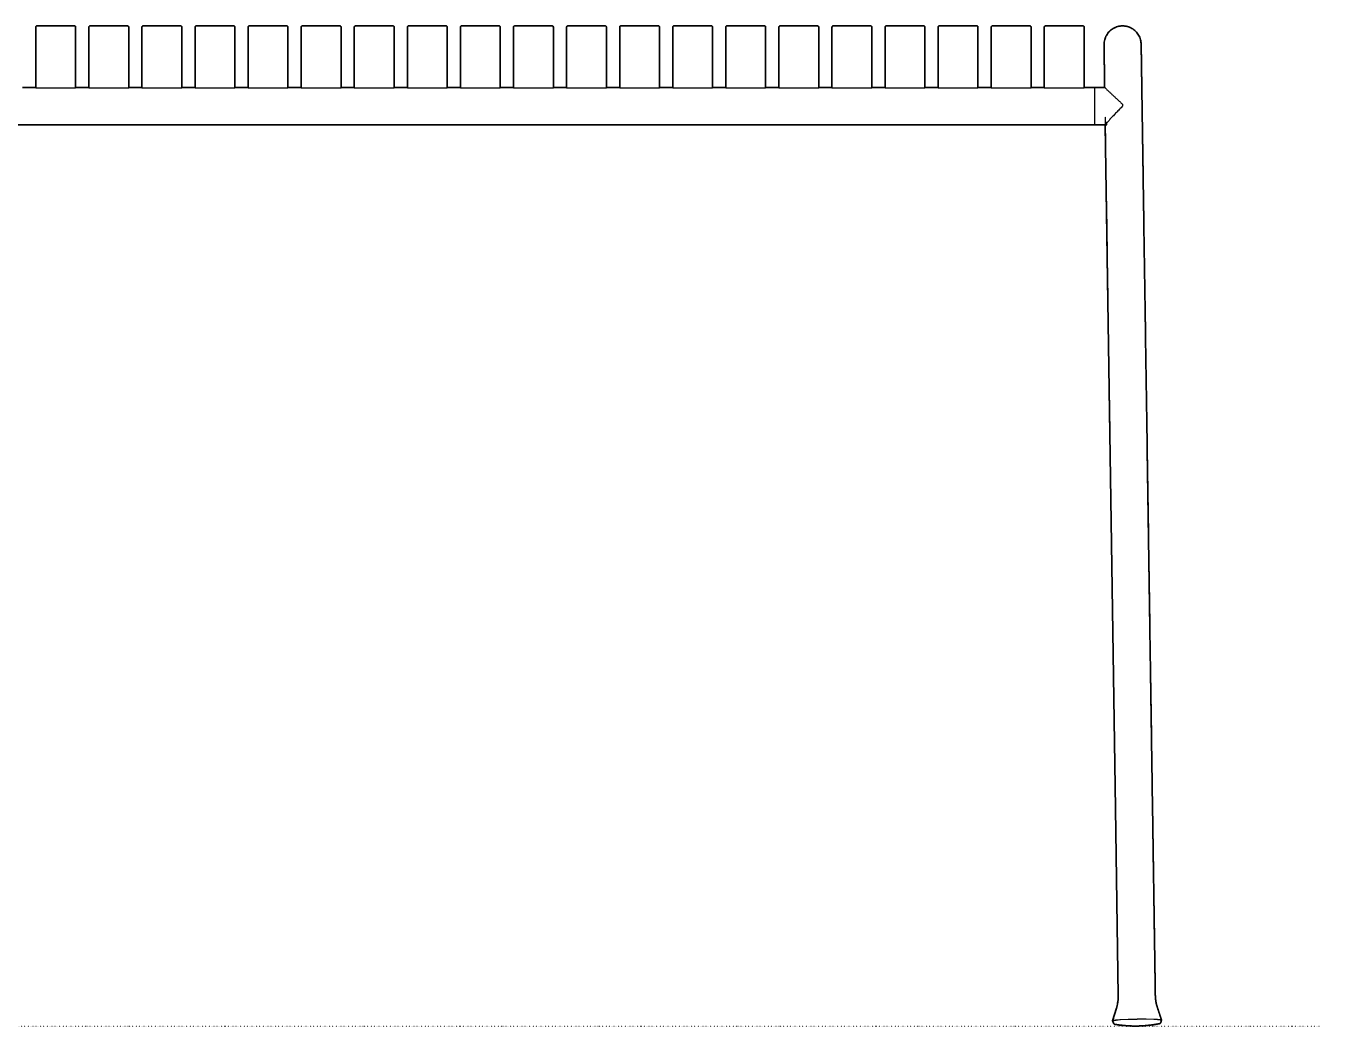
# Model space of a CAD drawing. Header units: millimetres. Extents: x 0 to 3310, y -1183 to 754.
# Drawn here: x 970 to 1946, y 0 to 754 of the extents above; entities that cross this region are included whole.
import ezdxf

# ---------------------------------------------------------------- set-up
doc = ezdxf.new("R2010")
doc.units = ezdxf.units.MM
doc.linetypes.add('Dots', pattern=[1, 0, -1])
doc.layers.add('Blocks', color=7, linetype='Continuous')
for name, color, linetype, lineweight, true_color in [('Blocks$Inner', 7, 'Continuous', 25, 0x007f00), ('Blocks$Outline', 7, 'Continuous', 35, 0xff3f3f), ('Groud', 7, 'Dots', 25, 0x243775)]:
    doc.layers.add(name, color=color, linetype=linetype, lineweight=lineweight, true_color=true_color)

# ---------------------------------------------------------------- blocks, each defined once
blk = doc.blocks.new('Palissade Table  Front')
at = {"layer": 'Blocks$Inner'}
for p, q in [((978.84, 754.18), (1006.84, 754.18)), ((1018.84, 754.18), (1046.84, 754.18)), ((1058.84, 754.18), (1086.84, 754.18)), ((1098.84, 754.18), (1126.84, 754.18)), ((1138.84, 754.18), (1166.84, 754.18)), ((1178.84, 754.18), (1206.84, 754.18)), ((1218.84, 754.18), (1246.84, 754.18)), ((1258.84, 754.18), (1286.84, 754.18)), ((1298.84, 754.18), (1326.84, 754.18)), ((1338.84, 754.18), (1366.84, 754.18)), ((1378.84, 754.18), (1406.84, 754.18)), ((1418.84, 754.18), (1446.84, 754.18)), ((1458.84, 754.18), (1486.84, 754.18)), ((1498.84, 754.18), (1526.84, 754.18)), ((1538.84, 754.18), (1566.84, 754.18)), ((1578.84, 754.18), (1606.84, 754.18)), ((1618.84, 754.18), (1646.84, 754.18)), ((1658.84, 754.18), (1686.84, 754.18)), ((1698.84, 754.18), (1726.84, 754.18)), ((1738.84, 754.18), (1766.84, 754.18)), ((1017.84, 707.69), (1007.84, 707.69)), ((1057.84, 707.69), (1047.84, 707.69)), ((1097.84, 707.69), (1087.84, 707.69)), ((1137.84, 707.69), (1127.84, 707.69)), ((1177.84, 707.69), (1167.84, 707.69)), ((1217.84, 707.69), (1207.84, 707.69)), ((1257.84, 707.69), (1247.84, 707.69)), ((1297.84, 707.69), (1287.84, 707.69)), ((1337.84, 707.69), (1327.84, 707.69)), ((1377.84, 707.69), (1367.84, 707.69)), ((1417.84, 707.69), (1407.84, 707.69)), ((1457.84, 707.69), (1447.84, 707.69)), ((1497.84, 707.69), (1487.84, 707.69)), ((1537.84, 707.69), (1527.84, 707.69)), ((1577.84, 707.69), (1567.84, 707.69)), ((1617.84, 707.69), (1607.84, 707.69)), ((1657.84, 707.69), (1647.84, 707.69)), ((1697.84, 707.69), (1687.84, 707.69)), ((1737.84, 707.69), (1727.84, 707.69)), ((1825.53, 4.71), (1825.26, 4.75))]:
    blk.add_line(p, q, dxfattribs=at)
for points in [[(1007.84, 753.18), (1007.84, 707.15), (977.84, 707.15), (977.84, 753.18)], [(1047.84, 753.18), (1047.84, 707.15), (1017.84, 707.15), (1017.84, 753.18)], [(1087.84, 753.18), (1087.84, 707.15), (1057.84, 707.15), (1057.84, 753.18)], [(1127.84, 753.18), (1127.84, 707.15), (1097.84, 707.15), (1097.84, 753.18)], [(1167.84, 753.18), (1167.84, 707.15), (1137.84, 707.15), (1137.84, 753.18)], [(1207.84, 753.18), (1207.84, 707.15), (1177.84, 707.15), (1177.84, 753.18)], [(1247.84, 753.18), (1247.84, 707.15), (1217.84, 707.15), (1217.84, 753.18)], [(1287.84, 753.18), (1287.84, 707.15), (1257.84, 707.15), (1257.84, 753.18)], [(1327.84, 753.18), (1327.84, 707.15), (1297.84, 707.15), (1297.84, 753.18)], [(1367.84, 753.18), (1367.84, 707.15), (1337.84, 707.15), (1337.84, 753.18)], [(1407.84, 753.18), (1407.84, 707.15), (1377.84, 707.15), (1377.84, 753.18)], [(1447.84, 753.18), (1447.84, 707.15), (1417.84, 707.15), (1417.84, 753.18)], [(1487.84, 753.18), (1487.84, 707.15), (1457.84, 707.15), (1457.84, 753.18)], [(1527.84, 753.18), (1527.84, 707.15), (1497.84, 707.15), (1497.84, 753.18)], [(1567.84, 753.18), (1567.84, 707.15), (1537.84, 707.15), (1537.84, 753.18)], [(1607.84, 753.18), (1607.84, 707.15), (1577.84, 707.15), (1577.84, 753.18)], [(1647.84, 753.18), (1647.84, 707.15), (1617.84, 707.15), (1617.84, 753.18)], [(1687.84, 753.18), (1687.84, 707.15), (1657.84, 707.15), (1657.84, 753.18)], [(1727.84, 753.18), (1727.84, 707.15), (1697.84, 707.15), (1697.84, 753.18)], [(1767.84, 753.18), (1767.84, 707.15), (1737.84, 707.15), (1737.84, 753.18)], [(977.84, 707.69), (972.84, 707.69), (967.84, 707.69)], [(1775.58, 707.69), (1775.58, 693.69), (1775.58, 679.69)], [(161.94, 679.69), (170.1, 679.69), (972.84, 679.69), (1775.58, 679.69), (1783.75, 679.69)], [(1789.54, 3.41), (1789.54, 3.39), (1789.54, 3.38), (1789.54, 3.36), (1789.54, 3.34), (1789.55, 3.32), (1789.55, 3.31), (1789.55, 3.29), (1789.56, 3.27), (1789.56, 3.26), (1789.57, 3.24), (1789.57, 3.22), (1789.89, 2.4), (1789.92, 2.34), (1789.95, 2.28), (1789.99, 2.22), (1790.03, 2.16), (1790.07, 2.1), (1790.11, 2.04), (1790.16, 1.98), (1790.2, 1.93), (1790.25, 1.88), (1790.3, 1.83), (1790.35, 1.78), (1790.41, 1.73), (1790.46, 1.68), (1790.52, 1.64), (1790.58, 1.6), (1790.64, 1.56), (1790.7, 1.52), (1790.76, 1.49), (1790.83, 1.45), (1790.89, 1.42), (1790.96, 1.39), (1791.02, 1.37), (1791.09, 1.34), (1791.16, 1.32), (1791.23, 1.3), (1791.3, 1.29), (1791.37, 1.27), (1791.44, 1.26), (1791.51, 1.25), (1791.58, 1.25), (1791.65, 1.24), (1791.72, 1.24), (1794.65, 0.81), (1797.6, 0.48), (1800.55, 0.24), (1803.51, 0.1), (1806.47, 0.05), (1809.4, 0.1), (1812.32, 0.24), (1815.23, 0.47), (1818.14, 0.79), (1821.03, 1.21), (1823.92, 1.72), (1823.98, 1.72), (1824.05, 1.73), (1824.12, 1.74), (1824.19, 1.75), (1824.26, 1.76), (1824.33, 1.78), (1824.39, 1.79), (1824.46, 1.81), (1824.53, 1.83), (1824.59, 1.86), (1824.66, 1.89), (1824.72, 1.91), (1824.78, 1.94), (1824.84, 1.98), (1824.9, 2.01), (1824.96, 2.05), (1825.02, 2.09), (1825.08, 2.13), (1825.13, 2.17), (1825.18, 2.22), (1825.23, 2.26), (1825.28, 2.31), (1825.33, 2.36), (1825.38, 2.41), (1825.43, 2.46), (1825.47, 2.52), (1825.51, 2.57), (1825.55, 2.63), (1825.59, 2.69), (1825.62, 2.75), (1825.66, 2.81), (1825.69, 2.87), (1825.72, 2.94), (1826, 3.76), (1826.03, 3.95)], [(1824.94, 4.79), (1824.18, 4.87), (1823.23, 4.94), (1820.83, 5.06), (1814.57, 5.18), (1807.78, 5.15), (1800.98, 4.98), (1794.72, 4.67), (1792.33, 4.48), (1791.38, 4.38), (1790.61, 4.28), (1790.3, 4.23), (1790.03, 4.19), (1789.91, 4.16), (1789.81, 4.14), (1789.71, 4.11), (1789.62, 4.09), (1789.59, 4.08)], [(1824.89, 4.69), (1824.71, 4.72), (1824.35, 4.77), (1823.79, 4.82), (1823.23, 4.87), (1821.79, 4.96), (1820.36, 5.03), (1814.07, 5.15), (1807.78, 5.11), (1801.49, 4.96), (1795.2, 4.65), (1793.53, 4.53), (1792.33, 4.41), (1791.77, 4.35), (1791.21, 4.28), (1790.85, 4.22), (1790.67, 4.19), (1790.49, 4.15), (1790.38, 4.12), (1790.26, 4.09), (1790.21, 4.08)]]:
    blk.add_lwpolyline(points, dxfattribs=at)
for points, degree in [([(977.84, 753.18), (977.84, 754.18), (978.84, 754.18)], 2), ([(1006.84, 754.18), (1007.84, 754.18), (1007.84, 753.18)], 2), ([(1017.84, 753.18), (1017.84, 754.18), (1018.84, 754.18)], 2), ([(1046.84, 754.18), (1047.84, 754.18), (1047.84, 753.18)], 2), ([(1057.84, 753.18), (1057.84, 754.18), (1058.84, 754.18)], 2), ([(1086.84, 754.18), (1087.84, 754.18), (1087.84, 753.18)], 2), ([(1097.84, 753.18), (1097.84, 754.18), (1098.84, 754.18)], 2), ([(1126.84, 754.18), (1127.84, 754.18), (1127.84, 753.18)], 2), ([(1137.84, 753.18), (1137.84, 754.18), (1138.84, 754.18)], 2), ([(1166.84, 754.18), (1167.84, 754.18), (1167.84, 753.18)], 2), ([(1177.84, 753.18), (1177.84, 754.18), (1178.84, 754.18)], 2), ([(1206.84, 754.18), (1207.84, 754.18), (1207.84, 753.18)], 2), ([(1217.84, 753.18), (1217.84, 754.18), (1218.84, 754.18)], 2), ([(1246.84, 754.18), (1247.84, 754.18), (1247.84, 753.18)], 2), ([(1257.84, 753.18), (1257.84, 754.18), (1258.84, 754.18)], 2), ([(1286.84, 754.18), (1287.84, 754.18), (1287.84, 753.18)], 2), ([(1297.84, 753.18), (1297.84, 754.18), (1298.84, 754.18)], 2), ([(1326.84, 754.18), (1327.84, 754.18), (1327.84, 753.18)], 2), ([(1337.84, 753.18), (1337.84, 754.18), (1338.84, 754.18)], 2), ([(1366.84, 754.18), (1367.84, 754.18), (1367.84, 753.18)], 2), ([(1377.84, 753.18), (1377.84, 754.18), (1378.84, 754.18)], 2), ([(1406.84, 754.18), (1407.84, 754.18), (1407.84, 753.18)], 2), ([(1417.84, 753.18), (1417.84, 754.18), (1418.84, 754.18)], 2), ([(1446.84, 754.18), (1447.84, 754.18), (1447.84, 753.18)], 2), ([(1457.84, 753.18), (1457.84, 754.18), (1458.84, 754.18)], 2), ([(1486.84, 754.18), (1487.84, 754.18), (1487.84, 753.18)], 2), ([(1497.84, 753.18), (1497.84, 754.18), (1498.84, 754.18)], 2), ([(1526.84, 754.18), (1527.84, 754.18), (1527.84, 753.18)], 2), ([(1537.84, 753.18), (1537.84, 754.18), (1538.84, 754.18)], 2), ([(1566.84, 754.18), (1567.84, 754.18), (1567.84, 753.18)], 2), ([(1577.84, 753.18), (1577.84, 754.18), (1578.84, 754.18)], 2), ([(1606.84, 754.18), (1607.84, 754.18), (1607.84, 753.18)], 2), ([(1617.84, 753.18), (1617.84, 754.18), (1618.84, 754.18)], 2), ([(1646.84, 754.18), (1647.84, 754.18), (1647.84, 753.18)], 2), ([(1657.84, 753.18), (1657.84, 754.18), (1658.84, 754.18)], 2), ([(1686.84, 754.18), (1687.84, 754.18), (1687.84, 753.18)], 2), ([(1697.84, 753.18), (1697.84, 754.18), (1698.84, 754.18)], 2), ([(1726.84, 754.18), (1727.84, 754.18), (1727.84, 753.18)], 2), ([(1737.84, 753.18), (1737.84, 754.18), (1738.84, 754.18)], 2), ([(1766.84, 754.18), (1767.84, 754.18), (1767.84, 753.18)], 2), ([(1810.84, 740.39), (1810.8, 743.17), (1808.59, 748.29), (1804.59, 752.16), (1799.42, 754.22), (1793.85, 754.14), (1788.74, 751.93), (1784.86, 747.93), (1782.81, 742.76), (1782.85, 739.97)], 2), ([(1782.85, 739.97), (1783.33, 707.69)], 1), ([(1811.43, 700.59), (1810.84, 740.39)], 1), ([(1819.4, 164.18), (1811.43, 700.59)], 1), ([(1821.5, 23.36), (1819.4, 164.18)], 1), ([(1821.53, 22.29), (1821.5, 23.36)], 1), ([(1821.6, 21.23), (1821.53, 22.29)], 1), ([(1821.71, 20.16), (1821.6, 21.23)], 1), ([(1821.85, 19.1), (1821.71, 20.16)], 1), ([(1822.03, 18.05), (1821.85, 19.1)], 1), ([(1822.24, 17), (1822.03, 18.05)], 1), ([(1822.49, 15.96), (1822.24, 17)], 1), ([(1822.78, 14.93), (1822.49, 15.96)], 1), ([(1823.1, 13.91), (1822.78, 14.93)], 1), ([(1826.24, 4.47), (1823.1, 13.91)], 1), ([(1789.55, 4.07), (1789.54, 4.06), (1789.51, 4.05), (1789.48, 4.04), (1789.46, 4.03), (1789.43, 4.02), (1789.4, 4), (1789.38, 3.99), (1789.35, 3.97), (1789.33, 3.95), (1789.32, 3.93), (1789.32, 3.9), (1789.33, 3.87), (1789.35, 3.85), (1789.38, 3.83), (1789.4, 3.82), (1789.43, 3.8), (1789.45, 3.79), (1789.48, 3.78), (1789.51, 3.77), (1789.54, 3.76), (1789.57, 3.75), (1789.59, 3.75), (1789.62, 3.74), (1789.64, 3.73)], 2), ([(1790.21, 4.08), (1790.19, 4.07), (1790.14, 4.06), (1790.1, 4.04), (1790.06, 4.03), (1790.02, 4.01), (1789.98, 4), (1789.94, 3.98), (1789.9, 3.96), (1789.86, 3.94), (1789.82, 3.92), (1789.79, 3.89), (1789.75, 3.86), (1789.72, 3.83), (1789.69, 3.8), (1789.66, 3.77), (1789.63, 3.73), (1789.61, 3.69), (1789.59, 3.66), (1789.57, 3.61), (1789.56, 3.57), (1789.55, 3.53), (1789.54, 3.49), (1789.54, 3.44), (1789.54, 3.41)], 2), ([(1789.59, 4.08), (1789.59, 4.08), (1789.58, 4.08), (1789.58, 4.08), (1789.58, 4.08), (1789.58, 4.08), (1789.58, 4.07), (1789.58, 4.07), (1789.57, 4.07), (1789.57, 4.07), (1789.57, 4.07), (1789.57, 4.07), (1789.57, 4.07), (1789.57, 4.07), (1789.57, 4.07), (1789.56, 4.07), (1789.56, 4.07), (1789.56, 4.07), (1789.56, 4.07), (1789.56, 4.07), (1789.56, 4.07), (1789.55, 4.07), (1789.55, 4.07), (1789.55, 4.07), (1789.55, 4.07)], 2), ([(1826.03, 3.95), (1826.03, 3.99), (1826.03, 4.05), (1826.01, 4.11), (1825.99, 4.17), (1825.96, 4.23), (1825.92, 4.29), (1825.88, 4.33), (1825.83, 4.38), (1825.78, 4.42), (1825.73, 4.46), (1825.67, 4.49), (1825.61, 4.51), (1825.55, 4.54), (1825.49, 4.56), (1825.43, 4.58), (1825.37, 4.59), (1825.3, 4.61), (1825.24, 4.63), (1825.18, 4.64), (1825.11, 4.65), (1825.05, 4.66), (1824.99, 4.68), (1824.92, 4.69), (1824.89, 4.69)], 2), ([(1825.26, 4.75), (1825.25, 4.75), (1825.24, 4.76), (1825.23, 4.76), (1825.21, 4.76), (1825.2, 4.76), (1825.18, 4.76), (1825.17, 4.76), (1825.16, 4.77), (1825.14, 4.77), (1825.13, 4.77), (1825.12, 4.77), (1825.1, 4.77), (1825.09, 4.77), (1825.07, 4.78), (1825.06, 4.78), (1825.05, 4.78), (1825.03, 4.78), (1825.02, 4.78), (1825.01, 4.78), (1824.99, 4.79), (1824.98, 4.79), (1824.97, 4.79), (1824.95, 4.79), (1824.94, 4.79)], 2), ([(1825.93, 4.27), (1825.95, 4.28), (1826, 4.3), (1826.05, 4.31), (1826.09, 4.33), (1826.14, 4.35), (1826.18, 4.38), (1826.22, 4.41), (1826.25, 4.46), (1826.22, 4.5), (1826.18, 4.53), (1826.14, 4.56), (1826.09, 4.58), (1826.04, 4.59), (1826, 4.61), (1825.95, 4.62), (1825.9, 4.64), (1825.85, 4.65), (1825.8, 4.66), (1825.75, 4.67), (1825.7, 4.68), (1825.65, 4.69), (1825.6, 4.7), (1825.55, 4.71), (1825.53, 4.71)], 2)]:
    blk.add_open_spline(points, degree=degree, dxfattribs=at)
blk.add_open_spline([(1767.84, 707.69), (1775.58, 707.69), (1783.39, 707.69), (1796.84, 695.1), (1796.84, 693.72), (1796.81, 693.69), (1787.51, 684.03), (1783.74, 679.7), (1791.4, 164.18), (1793.5, 22.95), (1793.5, 21.88), (1793.46, 20.81), (1793.38, 19.74), (1793.27, 18.68), (1793.12, 17.62), (1792.94, 16.57), (1792.72, 15.52), (1792.47, 14.48), (1792.18, 13.45), (1789.32, 3.93)], degree=1, knots=[0, 0, 7.740614, 15.550044, 34.005041, 35.384889, 35.429295, 48.841637, 54.587022, 570.166214, 711.417614, 712.487108, 713.556318, 714.625527, 715.694737, 716.763947, 717.833156, 718.902366, 719.971576, 721.040785, 730.956694, 730.956694], dxfattribs=at)
at = {"layer": 'Blocks$Outline'}
for points in [[(972.84, 707.69), (967.84, 707.69)], [(977.84, 707.69), (972.84, 707.69)], [(1017.84, 707.69), (1007.84, 707.69)], [(1057.84, 707.69), (1047.84, 707.69)], [(1097.84, 707.69), (1087.84, 707.69)], [(1137.84, 707.69), (1127.84, 707.69)], [(1177.84, 707.69), (1167.84, 707.69)], [(1217.84, 707.69), (1207.84, 707.69)], [(1257.84, 707.69), (1247.84, 707.69)], [(1297.84, 707.69), (1287.84, 707.69)], [(1337.84, 707.69), (1327.84, 707.69)], [(1377.84, 707.69), (1367.84, 707.69)], [(1417.84, 707.69), (1407.84, 707.69)], [(1457.84, 707.69), (1447.84, 707.69)], [(1497.84, 707.69), (1487.84, 707.69)], [(1537.84, 707.69), (1527.84, 707.69)], [(1577.84, 707.69), (1567.84, 707.69)], [(1617.84, 707.69), (1607.84, 707.69)], [(1657.84, 707.69), (1647.84, 707.69)], [(1697.84, 707.69), (1687.84, 707.69)], [(1737.84, 707.69), (1727.84, 707.69)], [(1783.33, 707.69), (1775.58, 707.69), (1767.84, 707.69)], [(161.95, 679.69), (170.1, 679.69), (972.84, 679.69)], [(972.84, 679.69), (1775.58, 679.69), (1783.74, 679.69)], [(1783.74, 679.69), (1791.4, 164.18), (1793.5, 22.95), (1793.5, 21.88), (1793.46, 20.81), (1793.38, 19.74), (1793.27, 18.68), (1793.12, 17.62), (1792.94, 16.57), (1792.72, 15.52), (1792.47, 14.48), (1792.18, 13.45), (1789.32, 3.93)]]:
    blk.add_lwpolyline(points, dxfattribs=at)
for points, knots in [([(978.84, 754.18), (977.84, 754.18), (977.84, 753.18), (977.84, 730.43), (977.84, 707.69)], [-154.064797, -154.064797, -154.064797, -152.064797, -152.064797, -106.56957, -106.56957, -106.56957]), ([(1007.84, 707.69), (1007.84, 730.43), (1007.84, 753.18), (1007.84, 754.18), (1006.84, 754.18), (992.84, 754.18), (978.84, 754.18)], [-75.495227, -75.495227, -75.495227, -30, -30, -28, -28, 0, 0, 0]), ([(1018.84, 754.18), (1017.84, 754.18), (1017.84, 753.18), (1017.84, 730.43), (1017.84, 707.69)], [-154.064797, -154.064797, -154.064797, -152.064797, -152.064797, -106.56957, -106.56957, -106.56957]), ([(1047.84, 707.69), (1047.84, 730.43), (1047.84, 753.18), (1047.84, 754.18), (1046.84, 754.18), (1032.84, 754.18), (1018.84, 754.18)], [-75.495227, -75.495227, -75.495227, -30, -30, -28, -28, 0, 0, 0]), ([(1058.84, 754.18), (1057.84, 754.18), (1057.84, 753.18), (1057.84, 730.43), (1057.84, 707.69)], [-154.064797, -154.064797, -154.064797, -152.064797, -152.064797, -106.56957, -106.56957, -106.56957]), ([(1087.84, 707.69), (1087.84, 730.43), (1087.84, 753.18), (1087.84, 754.18), (1086.84, 754.18), (1072.84, 754.18), (1058.84, 754.18)], [-75.495227, -75.495227, -75.495227, -30, -30, -28, -28, 0, 0, 0]), ([(1098.84, 754.18), (1097.84, 754.18), (1097.84, 753.18), (1097.84, 730.43), (1097.84, 707.69)], [-154.064797, -154.064797, -154.064797, -152.064797, -152.064797, -106.56957, -106.56957, -106.56957]), ([(1127.84, 707.69), (1127.84, 730.43), (1127.84, 753.18), (1127.84, 754.18), (1126.84, 754.18), (1112.84, 754.18), (1098.84, 754.18)], [-75.495227, -75.495227, -75.495227, -30, -30, -28, -28, 0, 0, 0]), ([(1138.84, 754.18), (1137.84, 754.18), (1137.84, 753.18), (1137.84, 730.43), (1137.84, 707.69)], [-154.064797, -154.064797, -154.064797, -152.064797, -152.064797, -106.56957, -106.56957, -106.56957]), ([(1167.84, 707.69), (1167.84, 730.43), (1167.84, 753.18), (1167.84, 754.18), (1166.84, 754.18), (1152.84, 754.18), (1138.84, 754.18)], [-75.495227, -75.495227, -75.495227, -30, -30, -28, -28, 0, 0, 0]), ([(1178.84, 754.18), (1177.84, 754.18), (1177.84, 753.18), (1177.84, 730.43), (1177.84, 707.69)], [-154.064797, -154.064797, -154.064797, -152.064797, -152.064797, -106.56957, -106.56957, -106.56957]), ([(1207.84, 707.69), (1207.84, 730.43), (1207.84, 753.18), (1207.84, 754.18), (1206.84, 754.18), (1192.84, 754.18), (1178.84, 754.18)], [-75.495227, -75.495227, -75.495227, -30, -30, -28, -28, 0, 0, 0]), ([(1218.84, 754.18), (1217.84, 754.18), (1217.84, 753.18), (1217.84, 730.43), (1217.84, 707.69)], [-154.064797, -154.064797, -154.064797, -152.064797, -152.064797, -106.56957, -106.56957, -106.56957]), ([(1247.84, 707.69), (1247.84, 730.43), (1247.84, 753.18), (1247.84, 754.18), (1246.84, 754.18), (1232.84, 754.18), (1218.84, 754.18)], [-75.495227, -75.495227, -75.495227, -30, -30, -28, -28, 0, 0, 0]), ([(1258.84, 754.18), (1257.84, 754.18), (1257.84, 753.18), (1257.84, 730.43), (1257.84, 707.69)], [-154.064797, -154.064797, -154.064797, -152.064797, -152.064797, -106.56957, -106.56957, -106.56957]), ([(1287.84, 707.69), (1287.84, 730.43), (1287.84, 753.18), (1287.84, 754.18), (1286.84, 754.18), (1272.84, 754.18), (1258.84, 754.18)], [-75.495227, -75.495227, -75.495227, -30, -30, -28, -28, 0, 0, 0]), ([(1298.84, 754.18), (1297.84, 754.18), (1297.84, 753.18), (1297.84, 730.43), (1297.84, 707.69)], [-154.064797, -154.064797, -154.064797, -152.064797, -152.064797, -106.56957, -106.56957, -106.56957]), ([(1327.84, 707.69), (1327.84, 730.43), (1327.84, 753.18), (1327.84, 754.18), (1326.84, 754.18), (1312.84, 754.18), (1298.84, 754.18)], [-75.495227, -75.495227, -75.495227, -30, -30, -28, -28, 0, 0, 0]), ([(1338.84, 754.18), (1337.84, 754.18), (1337.84, 753.18), (1337.84, 730.43), (1337.84, 707.69)], [-154.064797, -154.064797, -154.064797, -152.064797, -152.064797, -106.56957, -106.56957, -106.56957]), ([(1367.84, 707.69), (1367.84, 730.43), (1367.84, 753.18), (1367.84, 754.18), (1366.84, 754.18), (1352.84, 754.18), (1338.84, 754.18)], [-75.495227, -75.495227, -75.495227, -30, -30, -28, -28, 0, 0, 0]), ([(1378.84, 754.18), (1377.84, 754.18), (1377.84, 753.18), (1377.84, 730.43), (1377.84, 707.69)], [-154.064797, -154.064797, -154.064797, -152.064797, -152.064797, -106.56957, -106.56957, -106.56957]), ([(1407.84, 707.69), (1407.84, 730.43), (1407.84, 753.18), (1407.84, 754.18), (1406.84, 754.18), (1392.84, 754.18), (1378.84, 754.18)], [-75.495227, -75.495227, -75.495227, -30, -30, -28, -28, 0, 0, 0]), ([(1418.84, 754.18), (1417.84, 754.18), (1417.84, 753.18), (1417.84, 730.43), (1417.84, 707.69)], [-154.064797, -154.064797, -154.064797, -152.064797, -152.064797, -106.56957, -106.56957, -106.56957]), ([(1447.84, 707.69), (1447.84, 730.43), (1447.84, 753.18), (1447.84, 754.18), (1446.84, 754.18), (1432.84, 754.18), (1418.84, 754.18)], [-75.495227, -75.495227, -75.495227, -30, -30, -28, -28, 0, 0, 0]), ([(1458.84, 754.18), (1457.84, 754.18), (1457.84, 753.18), (1457.84, 730.43), (1457.84, 707.69)], [-154.064797, -154.064797, -154.064797, -152.064797, -152.064797, -106.56957, -106.56957, -106.56957]), ([(1487.84, 707.69), (1487.84, 730.43), (1487.84, 753.18), (1487.84, 754.18), (1486.84, 754.18), (1472.84, 754.18), (1458.84, 754.18)], [-75.495227, -75.495227, -75.495227, -30, -30, -28, -28, 0, 0, 0]), ([(1498.84, 754.18), (1497.84, 754.18), (1497.84, 753.18), (1497.84, 730.43), (1497.84, 707.69)], [-154.064797, -154.064797, -154.064797, -152.064797, -152.064797, -106.56957, -106.56957, -106.56957]), ([(1527.84, 707.69), (1527.84, 730.43), (1527.84, 753.18), (1527.84, 754.18), (1526.84, 754.18), (1512.84, 754.18), (1498.84, 754.18)], [-75.495227, -75.495227, -75.495227, -30, -30, -28, -28, 0, 0, 0]), ([(1538.84, 754.18), (1537.84, 754.18), (1537.84, 753.18), (1537.84, 730.43), (1537.84, 707.69)], [-154.064797, -154.064797, -154.064797, -152.064797, -152.064797, -106.56957, -106.56957, -106.56957]), ([(1567.84, 707.69), (1567.84, 730.43), (1567.84, 753.18), (1567.84, 754.18), (1566.84, 754.18), (1552.84, 754.18), (1538.84, 754.18)], [-75.495227, -75.495227, -75.495227, -30, -30, -28, -28, 0, 0, 0]), ([(1578.84, 754.18), (1577.84, 754.18), (1577.84, 753.18), (1577.84, 730.43), (1577.84, 707.69)], [-154.064797, -154.064797, -154.064797, -152.064797, -152.064797, -106.56957, -106.56957, -106.56957]), ([(1607.84, 707.69), (1607.84, 730.43), (1607.84, 753.18), (1607.84, 754.18), (1606.84, 754.18), (1592.84, 754.18), (1578.84, 754.18)], [-75.495227, -75.495227, -75.495227, -30, -30, -28, -28, 0, 0, 0]), ([(1618.84, 754.18), (1617.84, 754.18), (1617.84, 753.18), (1617.84, 730.43), (1617.84, 707.69)], [-154.064797, -154.064797, -154.064797, -152.064797, -152.064797, -106.56957, -106.56957, -106.56957]), ([(1647.84, 707.69), (1647.84, 730.43), (1647.84, 753.18), (1647.84, 754.18), (1646.84, 754.18), (1632.84, 754.18), (1618.84, 754.18)], [-75.495227, -75.495227, -75.495227, -30, -30, -28, -28, 0, 0, 0]), ([(1658.84, 754.18), (1657.84, 754.18), (1657.84, 753.18), (1657.84, 730.43), (1657.84, 707.69)], [-154.064797, -154.064797, -154.064797, -152.064797, -152.064797, -106.56957, -106.56957, -106.56957]), ([(1687.84, 707.69), (1687.84, 730.43), (1687.84, 753.18), (1687.84, 754.18), (1686.84, 754.18), (1672.84, 754.18), (1658.84, 754.18)], [-75.495227, -75.495227, -75.495227, -30, -30, -28, -28, 0, 0, 0]), ([(1698.84, 754.18), (1697.84, 754.18), (1697.84, 753.18), (1697.84, 730.43), (1697.84, 707.69)], [-154.064797, -154.064797, -154.064797, -152.064797, -152.064797, -106.56957, -106.56957, -106.56957]), ([(1727.84, 707.69), (1727.84, 730.43), (1727.84, 753.18), (1727.84, 754.18), (1726.84, 754.18), (1712.84, 754.18), (1698.84, 754.18)], [-75.495227, -75.495227, -75.495227, -30, -30, -28, -28, 0, 0, 0]), ([(1738.84, 754.18), (1737.84, 754.18), (1737.84, 753.18), (1737.84, 730.43), (1737.84, 707.69)], [-154.064797, -154.064797, -154.064797, -152.064797, -152.064797, -106.56957, -106.56957, -106.56957]), ([(1767.84, 707.69), (1767.84, 730.43), (1767.84, 753.18), (1767.84, 754.18), (1766.84, 754.18), (1752.84, 754.18), (1738.84, 754.18)], [-75.495227, -75.495227, -75.495227, -30, -30, -28, -28, 0, 0, 0]), ([(1826.24, 4.47), (1824.67, 9.19), (1823.1, 13.91), (1822.94, 14.42), (1822.78, 14.93), (1822.64, 15.45), (1822.49, 15.96), (1822.37, 16.48), (1822.24, 17), (1822.14, 17.53), (1822.03, 18.05), (1821.94, 18.58), (1821.85, 19.1), (1821.78, 19.63), (1821.71, 20.16), (1821.65, 20.69), (1821.6, 21.23), (1821.56, 21.76), (1821.53, 22.29), (1821.51, 22.83), (1821.5, 23.36), (1820.45, 93.77), (1819.4, 164.18), (1815.42, 432.39), (1811.43, 700.59), (1811.14, 720.49), (1810.84, 740.39), (1810.8, 743.17), (1808.59, 748.29), (1804.59, 752.16), (1799.42, 754.22), (1793.85, 754.14), (1788.74, 751.93), (1784.86, 747.93), (1782.81, 742.76), (1782.85, 739.97), (1783.09, 723.83), (1783.33, 707.69)], [0, 0, 0, 9.917726, 9.917726, 10.986935, 10.986935, 12.056145, 12.056145, 13.125354, 13.125354, 14.194564, 14.194564, 15.263774, 15.263774, 16.332983, 16.332983, 17.402193, 17.402193, 18.471402, 18.471402, 19.540612, 19.540612, 160.376308, 160.376308, 696.845735, 696.845735, 736.647859, 736.647859, 737.647859, 738.647859, 739.647859, 740.647859, 741.647859, 742.647859, 743.647859, 744.647859, 744.647859, 776.938691, 776.938691, 776.938691]), ([(1789.32, 3.93), (1789.32, 3.93), (1789.32, 3.92), (1789.32, 3.9), (1789.33, 3.87), (1789.35, 3.85), (1789.38, 3.83), (1789.4, 3.82), (1789.43, 3.8), (1789.45, 3.79), (1789.48, 3.78), (1789.51, 3.77), (1789.54, 3.76), (1789.57, 3.75), (1789.59, 3.75), (1789.62, 3.74), (1789.64, 3.73)], [113.934521, 113.934521, 113.934521, 114.176519, 114.690701, 115.69077, 116.690838, 117.690907, 118.690976, 119.691045, 120.691113, 121.691182, 122.691251, 123.69132, 124.691388, 125.691457, 126.691526, 127.691595, 127.691595, 127.691595]), ([(1789.64, 3.73), (1789.63, 3.72), (1789.61, 3.69), (1789.59, 3.66), (1789.57, 3.61), (1789.56, 3.57), (1789.55, 3.53), (1789.54, 3.49), (1789.54, 3.44), (1789.54, 3.41), (1789.54, 3.4), (1789.54, 3.39), (1789.54, 3.39), (1789.54, 3.38), (1789.54, 3.37), (1789.54, 3.36), (1789.54, 3.35), (1789.54, 3.34), (1789.54, 3.33), (1789.55, 3.32), (1789.55, 3.32), (1789.55, 3.31), (1789.55, 3.3), (1789.55, 3.29), (1789.56, 3.28), (1789.56, 3.27), (1789.56, 3.27), (1789.56, 3.26), (1789.57, 3.25), (1789.57, 3.24), (1789.57, 3.23), (1789.57, 3.22), (1789.73, 2.81), (1789.89, 2.4), (1789.9, 2.37), (1789.92, 2.34), (1789.94, 2.31), (1789.95, 2.28), (1789.97, 2.25), (1789.99, 2.22), (1790.01, 2.19), (1790.03, 2.16), (1790.05, 2.13), (1790.07, 2.1), (1790.09, 2.07), (1790.11, 2.04), (1790.13, 2.01), (1790.16, 1.98), (1790.18, 1.96), (1790.2, 1.93), (1790.23, 1.9), (1790.25, 1.88), (1790.28, 1.85), (1790.3, 1.83), (1790.33, 1.8), (1790.35, 1.78), (1790.38, 1.75), (1790.41, 1.73), (1790.44, 1.71), (1790.46, 1.68), (1790.49, 1.66), (1790.52, 1.64), (1790.55, 1.62), (1790.58, 1.6), (1790.61, 1.58), (1790.64, 1.56), (1790.67, 1.54), (1790.7, 1.52), (1790.73, 1.5), (1790.76, 1.49), (1790.79, 1.47), (1790.83, 1.45), (1790.86, 1.44), (1790.89, 1.42), (1790.92, 1.41), (1790.96, 1.39), (1790.99, 1.38), (1791.02, 1.37), (1791.06, 1.36), (1791.09, 1.34), (1791.12, 1.33), (1791.16, 1.32), (1791.19, 1.31), (1791.23, 1.3), (1791.26, 1.3), (1791.3, 1.29), (1791.33, 1.28), (1791.37, 1.27), (1791.4, 1.27), (1791.44, 1.26), (1791.47, 1.26), (1791.51, 1.25), (1791.54, 1.25), (1791.58, 1.25), (1791.62, 1.24), (1791.65, 1.24), (1791.69, 1.24), (1791.72, 1.24), (1793.19, 1.03), (1794.65, 0.81), (1796.13, 0.65), (1797.6, 0.48), (1799.07, 0.36), (1800.55, 0.24), (1802.03, 0.17), (1803.51, 0.1), (1804.99, 0.08), (1806.47, 0.05), (1807.93, 0.08), (1809.4, 0.1), (1810.86, 0.17), (1812.32, 0.24), (1813.78, 0.35), (1815.23, 0.47), (1816.69, 0.63), (1818.14, 0.79), (1819.59, 1), (1821.03, 1.21), (1822.47, 1.46), (1823.92, 1.72), (1823.95, 1.72), (1823.98, 1.72), (1824.02, 1.72), (1824.05, 1.73), (1824.09, 1.73), (1824.12, 1.74), (1824.16, 1.74), (1824.19, 1.75), (1824.23, 1.75), (1824.26, 1.76), (1824.29, 1.77), (1824.33, 1.78), (1824.36, 1.78), (1824.39, 1.79), (1824.43, 1.8), (1824.46, 1.81), (1824.49, 1.82), (1824.53, 1.83), (1824.56, 1.85), (1824.59, 1.86), (1824.62, 1.87), (1824.66, 1.89), (1824.69, 1.9), (1824.72, 1.91), (1824.75, 1.93), (1824.78, 1.94), (1824.81, 1.96), (1824.84, 1.98), (1824.87, 2), (1824.9, 2.01), (1824.93, 2.03), (1824.96, 2.05), (1824.99, 2.07), (1825.02, 2.09), (1825.05, 2.11), (1825.08, 2.13), (1825.1, 2.15), (1825.13, 2.17), (1825.16, 2.19), (1825.18, 2.22), (1825.21, 2.24), (1825.23, 2.26), (1825.26, 2.29), (1825.28, 2.31), (1825.31, 2.34), (1825.33, 2.36), (1825.36, 2.39), (1825.38, 2.41), (1825.4, 2.44), (1825.43, 2.46), (1825.45, 2.49), (1825.47, 2.52), (1825.49, 2.55), (1825.51, 2.57), (1825.53, 2.6), (1825.55, 2.63), (1825.57, 2.66), (1825.59, 2.69), (1825.6, 2.72), (1825.62, 2.75), (1825.64, 2.78), (1825.66, 2.81), (1825.67, 2.84), (1825.69, 2.87), (1825.7, 2.9), (1825.72, 2.94), (1825.86, 3.35), (1826, 3.76), (1826.02, 3.86), (1826.03, 3.95)], [112.237847, 112.237847, 112.237847, 112.820329, 113.820329, 114.820329, 115.820329, 116.820329, 117.820329, 118.820329, 119.820329, 119.820329, 119.837864, 119.837864, 119.855398, 119.855398, 119.872932, 119.872932, 119.890467, 119.890467, 119.908001, 119.908001, 119.925536, 119.925536, 119.94307, 119.94307, 119.960604, 119.960604, 119.978139, 119.978139, 119.995673, 119.995673, 120.013207, 120.013207, 120.890594, 120.890594, 120.962188, 120.962188, 121.033781, 121.033781, 121.105375, 121.105375, 121.176968, 121.176968, 121.248562, 121.248562, 121.320155, 121.320155, 121.391749, 121.391749, 121.463342, 121.463342, 121.534936, 121.534936, 121.606529, 121.606529, 121.678123, 121.678123, 121.749716, 121.749716, 121.82131, 121.82131, 121.892903, 121.892903, 121.964497, 121.964497, 122.03609, 122.03609, 122.107684, 122.107684, 122.179277, 122.179277, 122.250871, 122.250871, 122.322465, 122.322465, 122.394058, 122.394058, 122.465652, 122.465652, 122.537245, 122.537245, 122.608839, 122.608839, 122.680432, 122.680432, 122.752026, 122.752026, 122.823619, 122.823619, 122.895213, 122.895213, 122.966806, 122.966806, 123.0384, 123.0384, 123.109993, 123.109993, 123.181587, 123.181587, 126.143837, 126.143837, 129.106087, 129.106087, 132.068337, 132.068337, 135.030587, 135.030587, 137.992837, 137.992837, 140.917648, 140.917648, 143.84246, 143.84246, 146.767271, 146.767271, 149.692083, 149.692083, 152.616894, 152.616894, 155.541706, 155.541706, 155.611144, 155.611144, 155.680582, 155.680582, 155.750019, 155.750019, 155.819457, 155.819457, 155.888895, 155.888895, 155.958333, 155.958333, 156.02777, 156.02777, 156.097208, 156.097208, 156.166646, 156.166646, 156.236084, 156.236084, 156.305522, 156.305522, 156.374959, 156.374959, 156.444397, 156.444397, 156.513835, 156.513835, 156.583273, 156.583273, 156.65271, 156.65271, 156.722148, 156.722148, 156.791586, 156.791586, 156.861024, 156.861024, 156.930461, 156.930461, 156.999899, 156.999899, 157.069337, 157.069337, 157.138775, 157.138775, 157.208213, 157.208213, 157.27765, 157.27765, 157.347088, 157.347088, 157.416526, 157.416526, 157.485964, 157.485964, 157.555401, 157.555401, 157.624839, 157.624839, 157.694277, 157.694277, 157.763715, 157.763715, 157.833152, 157.833152, 158.710539, 158.710539, 158.894411, 158.894411, 158.894411]), ([(1825.93, 4.27), (1825.95, 4.28), (1826, 4.3), (1826.05, 4.31), (1826.09, 4.33), (1826.14, 4.35), (1826.18, 4.38), (1826.22, 4.41), (1826.25, 4.45), (1826.24, 4.47)], [0.003231, 0.003231, 0.003231, 1, 2, 3, 4, 5, 6, 7, 7.810756, 7.810756, 7.810756]), ([(1826.03, 3.95), (1826.03, 3.99), (1826.03, 4.05), (1826.01, 4.11), (1825.99, 4.17), (1825.96, 4.23), (1825.93, 4.27), (1825.93, 4.27)], [39.074081, 39.074081, 39.074081, 40.074081, 41.074081, 42.074081, 43.074081, 44.074081, 44.367829, 44.367829, 44.367829])]:
    blk.add_open_spline(points, degree=2, knots=knots, dxfattribs=at)

msp = doc.modelspace()

# ---------------------------------------------------------------- linework, layer by layer
at = {"layer": 'Groud'}
msp.add_lwpolyline([(0, 0), (1945.69, 0)], dxfattribs=at)

# ---------------------------------------------------------------- block references
at = {"layer": 'Blocks'}
msp.add_blockref('Palissade Table  Front', (0, 0), dxfattribs=at)

doc.saveas('drawing.dxf')
